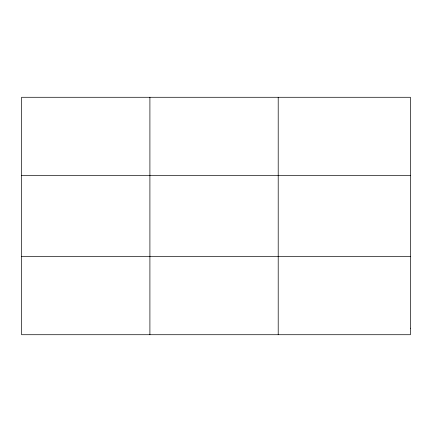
<?xml version="1.0" encoding="UTF-8"?>
<svg xmlns="http://www.w3.org/2000/svg" width="432" height="432" viewBox="0 0 432 432"><rect width="100%" height="100%" fill="white"/><g stroke="black" fill="none" stroke-linecap="round" stroke-linejoin="round"><path stroke-width="0.65" d="M149.904 97.281L149.904 334.719M278.208 97.281L278.208 334.719M21.6 175.635L410.4 175.635M21.6 256.365L410.4 256.365M410.4 328.19L410.4 334.719L21.6 334.719L21.6 97.281L410.4 97.281L410.4 328.19"/></g></svg>
